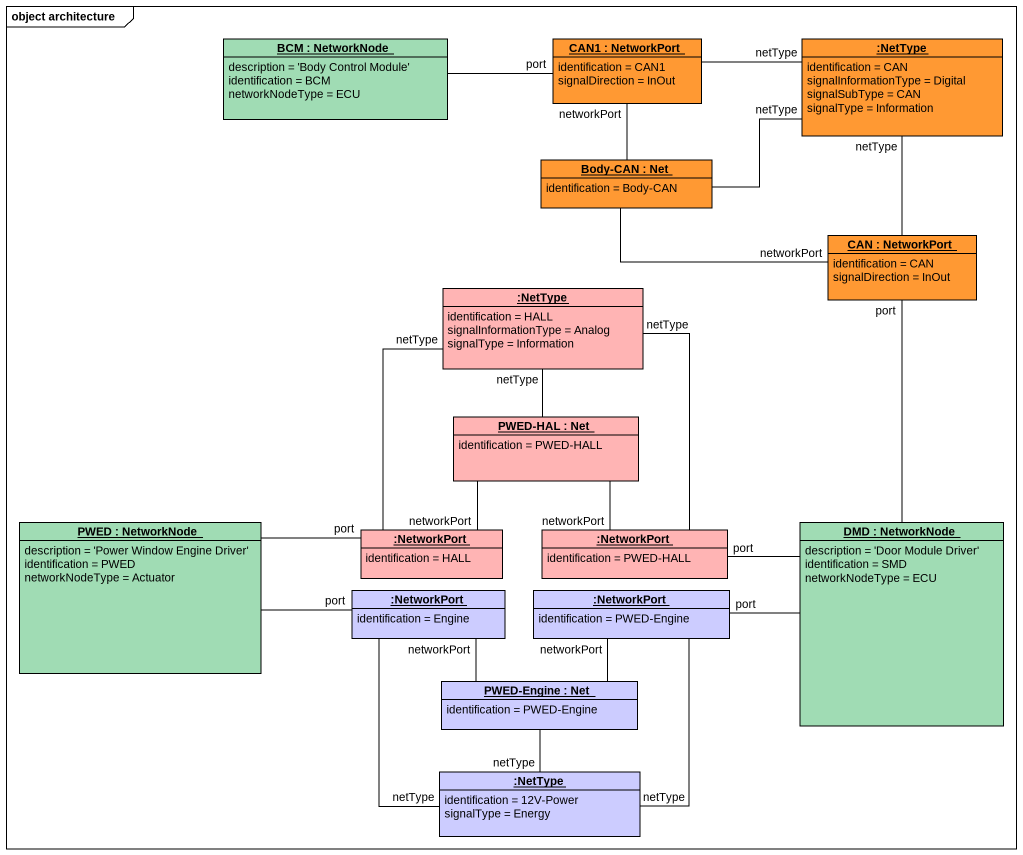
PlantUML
@startuml
mainframe object architecture
hide circle
hide empty members
object "BCM : NetworkNode" as BCM #A0DCB4 {
  description = 'Body Control Module'
  identification = BCM
  networkNodeType = ECU
}
object "CAN1 : NetworkPort" as CAN1 #FF9933 {
  identification = CAN1
  signalDirection = InOut
}
object ":NetType" as NetType #FF9933 {
  identification = CAN
  signalInformationType = Digital
  signalSubType = CAN
  signalType = Information
}
object "Body-CAN : Net" as Body_CAN #FF9933 {
  identification = Body-CAN
}
object "CAN : NetworkPort" as CAN #FF9933 {
  identification = CAN
  signalDirection = InOut
}
object ":NetType" as NetType_2 #FFB4B4 {
  identification = HALL
  signalInformationType = Analog
  signalType = Information
}
object "PWED-HAL : Net" as PWED_HAL #FFB4B4 {
  identification = PWED-HALL
}
object "PWED : NetworkNode" as PWED #A0DCB4 {
  description = 'Power Window Engine Driver'
  identification = PWED
  networkNodeType = Actuator
}
object ":NetworkPort" as NetworkPort #FFB4B4 {
  identification = HALL
}
object ":NetworkPort" as NetworkPort_2 #FFB4B4 {
  identification = PWED-HALL
}
object "DMD : NetworkNode" as DMD #A0DCB4 {
  description = 'Door Module Driver'
  identification = SMD
  networkNodeType = ECU
}
object ":NetworkPort" as NetworkPort_3 #CCCCFF {
  identification = Engine
}
object ":NetworkPort" as NetworkPort_4 #CCCCFF {
  identification = PWED-Engine
}
object "PWED-Engine : Net" as PWED_Engine #CCCCFF {
  identification = PWED-Engine
}
object ":NetType" as NetType_3 #CCCCFF {
  identification = 12V-Power
  signalType = Energy
}
BCM -right- CAN1 : port
CAN1 -right- NetType : netType
Body_CAN -up- CAN1 : networkPort
Body_CAN -right- NetType : netType
CAN -up- NetType : netType
CAN -left- Body_CAN : networkPort
PWED_HAL -up- NetType_2 : netType
PWED_HAL -- NetworkPort : networkPort
PWED_HAL -- NetworkPort_2 : networkPort
PWED -right- NetworkPort : port
PWED -right- NetworkPort_3 : port
NetworkPort -up- NetType_2 : netType
NetworkPort_2 -up- NetType_2 : netType
DMD -up- CAN : port
DMD -left- NetworkPort_2 : port
DMD -left- NetworkPort_4 : port
NetworkPort_3 -- NetType_3 : netType
NetworkPort_4 -- NetType_3 : netType
PWED_Engine -up- NetworkPort_3 : networkPort
PWED_Engine -up- NetworkPort_4 : networkPort
PWED_Engine -- NetType_3 : netType
@enduml
